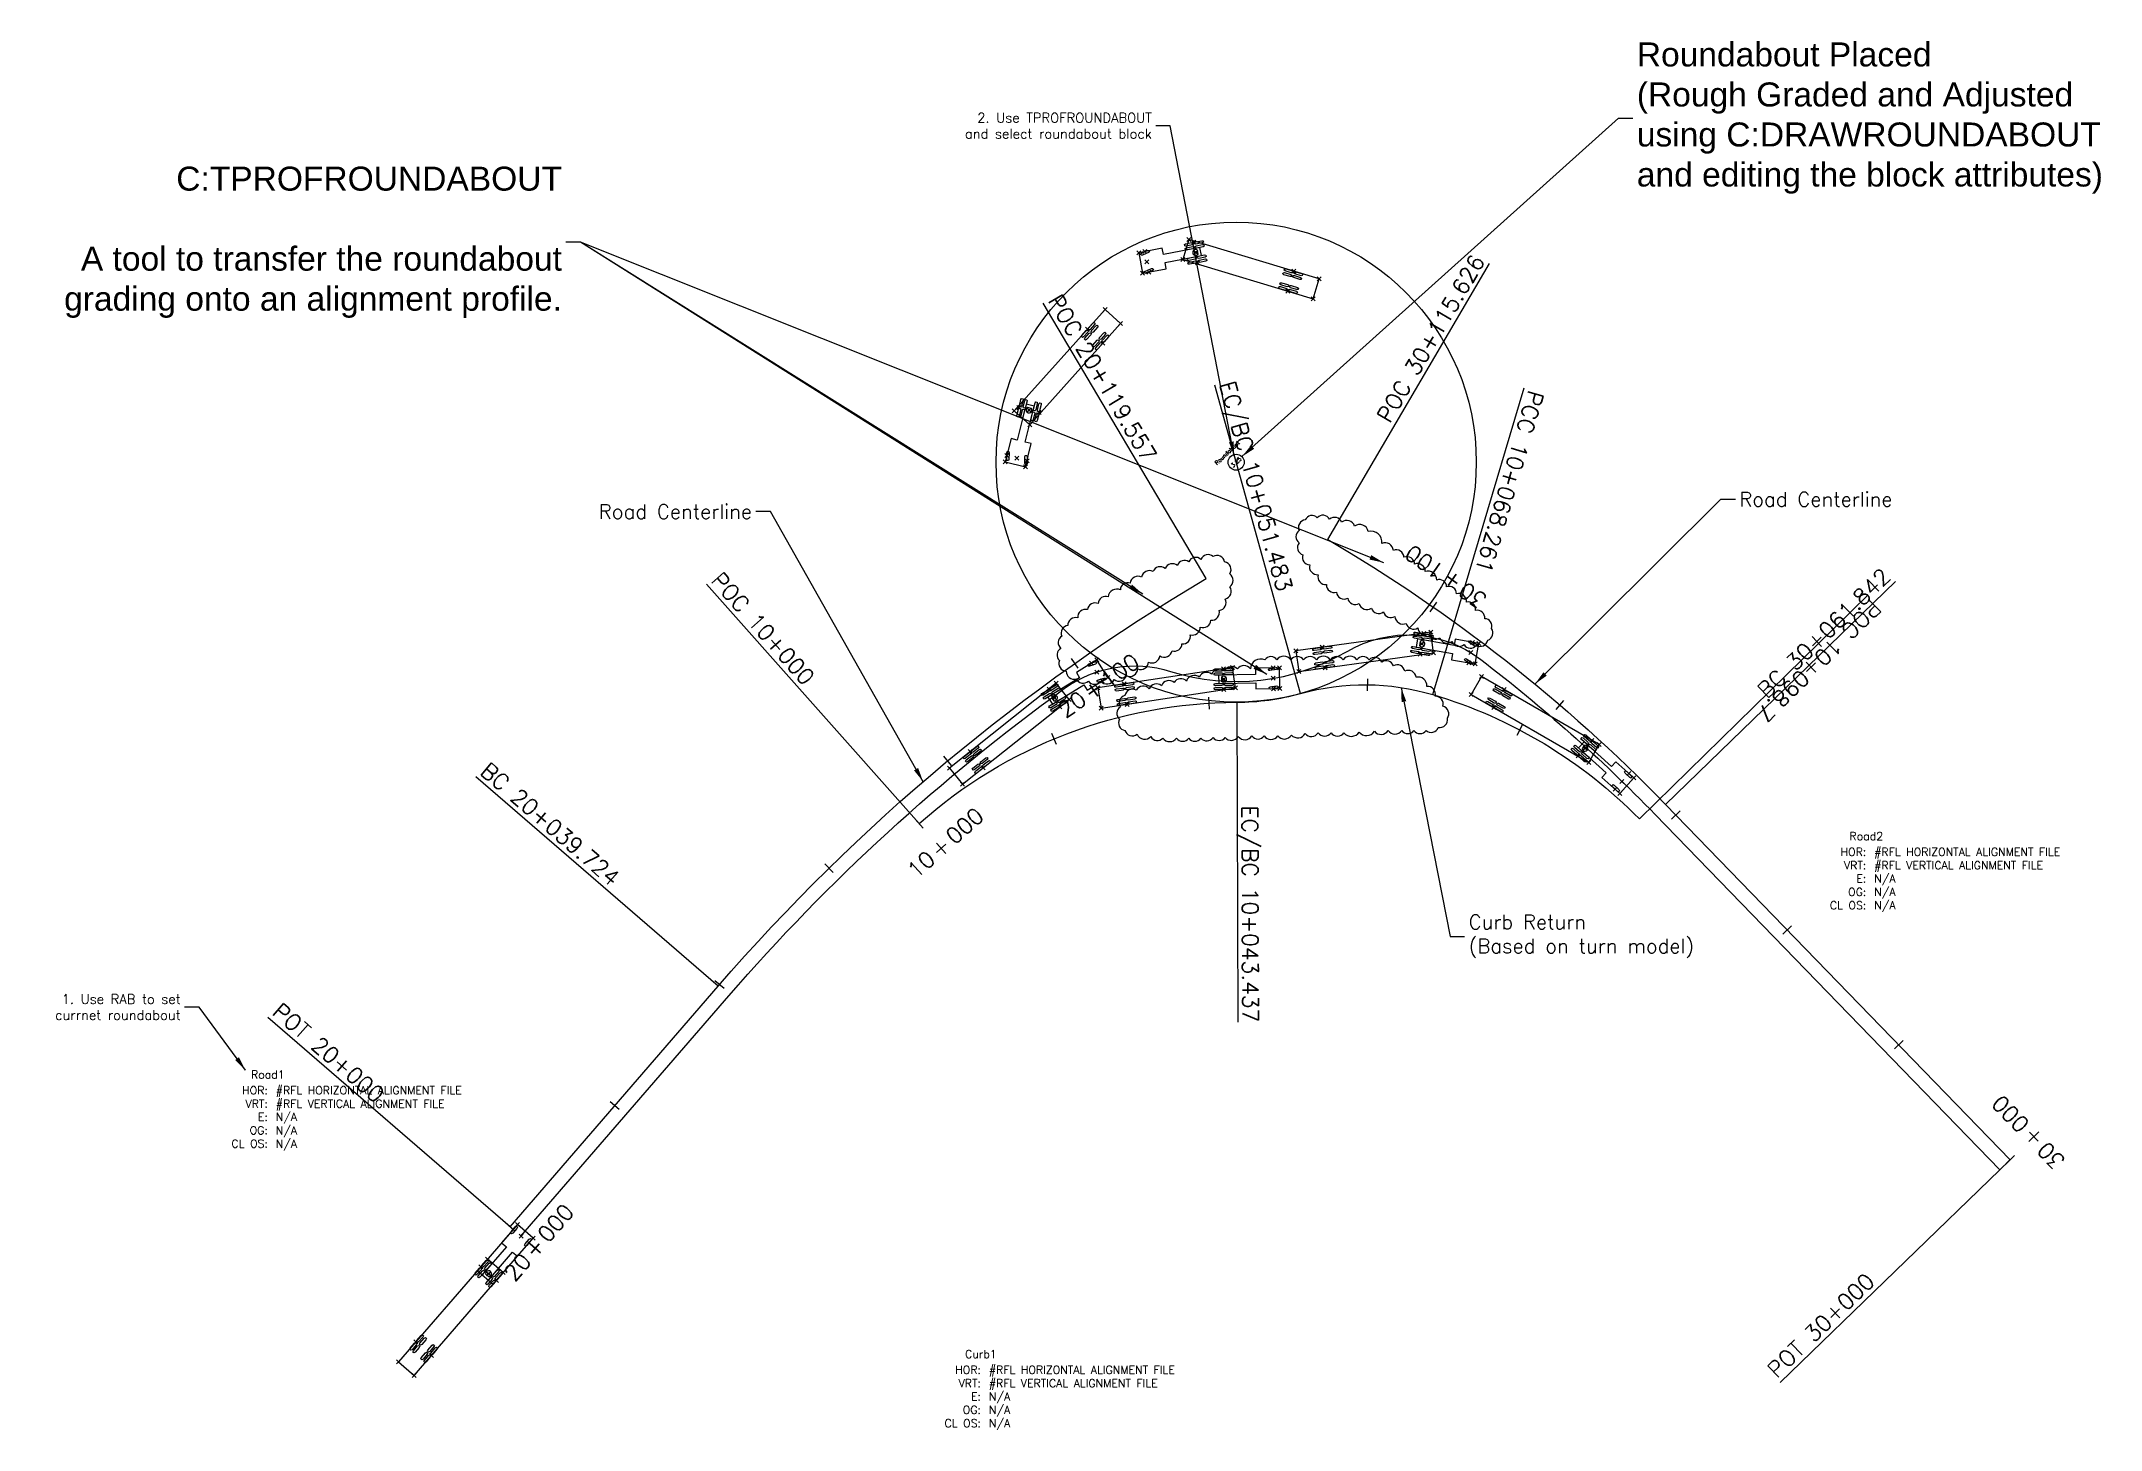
# Model space of a CAD drawing. Header units: metres. Extents: x 271 to 1209, y 128 to 817.
# Drawn here: x 276.5 to 533.8, y 128 to 301.5 of the extents above; entities that cross this region are included whole.
import ezdxf
from ezdxf.enums import TextEntityAlignment as Align

# ---------------------------------------------------------------- set-up
doc = ezdxf.new("R2010")
doc.units = ezdxf.units.M
doc.header["$PDMODE"] = 3
doc.header["$PDSIZE"] = 0.25
doc.layers.get('0').update_dxf_attribs({"linetype": 'CONTINUOUS'})
doc.layers.get('Defpoints').update_dxf_attribs({"linetype": 'CONTINUOUS'})
for name, color, linetype in [('Align', 3, 'CONTINUOUS'), ('Align-LBL', 7, 'CONTINUOUS'), ('G-ANNO', 1, 'CONTINUOUS')]:
    doc.layers.add(name, color=color, linetype=linetype)
doc.styles.add('Existing 01.8 Anno', font='ROMANS.shx', dxfattribs={"height": 1.8})
doc.styles.get("Standard").update_dxf_attribs({"font": 'romans.shx'})
doc.dimstyles.new('Existing 1.8 Anno', dxfattribs={"dimtxt": 1.8, "dimasz": 1.8, "dimexe": 0.1, "dimexo": 0.1, "dimgap": 0.5, "dimtad": 0, "dimtih": 1, "dimtoh": 1, "dimdec": 3, "dimzin": 0, "dimdsep": 46, "dimtxsty": 'Existing 01.8 Anno', "dimcen": 0.1, "dimclrd": 256, "dimclre": 256, "dimclrt": 256, "dimaunit": 1, "dimadec": 4, "dimazin": 0, "dimtfac": 1, "dimtdec": 3, "dimtofl": 0, "dimtmove": 0, "dimatfit": 3, "dimfxl": 1, "dimtfillclr": 256, "dimtolj": 1, "dimtzin": 0, "dimlwd": -1, "dimlwe": -1, "dimarcsym": 0})

# ---------------------------------------------------------------- blocks, each defined once
blk = doc.blocks.new('ROUNDABOUT')
at = {"flags": 128}
blk.add_lwpolyline([(1, 0, 0, 0, 0), (2, 0, 1, 0, 0), (3, 0, 0, 0, 0)], format="xyseb", dxfattribs=at)
blk.add_circle((0, 0), 1)
for tag, p in [('SLOPE', (0, 0)), ('NAME', (0, 1.62))]:
    blk.add_attdef(tag, text='', height=0.5).set_placement(p, align=Align.MIDDLE)
at = {"flags": 1}
for tag, p in [('INNERGRADE', (0, -2.43)), ('GRADE', (0, -1.62)), ('ELEV', (0, -0.81)), ('CENTERGRADE', (0, -3.24)), ('ROUT', (0, -4.05)), ('RIN', (0, -4.86)), ('RCENTER', (0, -5.67)), ('CUT', (0, -7.29)), ('FILL', (0, -6.48)), ('CUTDITCHSLOPE', (0, -8.1)), ('CUTDITCHDEPTH', (0, -8.9)), ('CUTDITCHWIDTH', (0, -9.71))]:
    blk.add_attdef(tag, text='', height=0.5, dxfattribs=at).set_placement(p, align=Align.MIDDLE)
blk = doc.blocks.new('WheelLeftM1')
at = {"color": 7, "linetype": 'Continuous', "ltscale": 1.524, "flags": 128}
blk.add_lwpolyline([(-0.56, -0.23), (-0.56, -0.05), (-0.4, 0), (0.4, 0), (0.56, -0.05), (0.56, -0.23), (0.4, -0.28), (-0.4, -0.28)], close=True, dxfattribs=at)
blk = doc.blocks.new('WheelRightM1')
at = {"color": 7, "linetype": 'Continuous', "ltscale": 1.524, "flags": 128}
blk.add_lwpolyline([(-0.56, 0.05), (-0.56, 0.23), (-0.4, 0.28), (0.4, 0.28), (0.56, 0.23), (0.56, 0.05), (0.4, 0), (-0.4, 0)], close=True, dxfattribs=at)
blk = doc.blocks.new('*U276')
at = {"color": 7, "linetype": 'Continuous', "ltscale": 1.524}
blk.add_line((7.26, -0.26), (7.26, 0.26), dxfattribs=at)
blk.add_lwpolyline([(0, -1.3), (3, -1.3), (3, -0.52), (7.63, -0.52), (7.63, 0.52), (3, 0.52), (3, 1.3), (0, 1.3), (0, -1.3), (0, -1.3)], close=True, dxfattribs=at)
at = {"color": 7, "linetype": 'Continuous', "ltscale": 1.524, "flags": 128}
for points in [[(5.81, 1.07), (5.81, 1.25), (5.96, 1.3), (6.77, 1.3), (6.92, 1.25), (6.92, 1.07), (6.77, 1.02), (5.96, 1.02)], [(5.81, 0.57), (5.81, 0.74), (5.96, 0.8), (6.77, 0.8), (6.92, 0.74), (6.92, 0.57), (6.77, 0.52), (5.96, 0.52)], [(7.08, 1.07), (7.08, 1.25), (7.23, 1.3), (8.04, 1.3), (8.19, 1.25), (8.19, 1.07), (8.04, 1.02), (7.23, 1.02)], [(7.08, 0.57), (7.08, 0.74), (7.23, 0.8), (8.04, 0.8), (8.19, 0.74), (8.19, 0.57), (8.04, 0.52), (7.23, 0.52)], [(5.81, -0.74), (5.81, -0.57), (5.96, -0.52), (6.77, -0.52), (6.92, -0.57), (6.92, -0.74), (6.77, -0.8), (5.96, -0.8)], [(5.81, -1.25), (5.81, -1.07), (5.96, -1.02), (6.77, -1.02), (6.92, -1.07), (6.92, -1.25), (6.77, -1.3), (5.96, -1.3)], [(7.08, -0.74), (7.08, -0.57), (7.23, -0.52), (8.04, -0.52), (8.19, -0.57), (8.19, -0.74), (8.04, -0.8), (7.23, -0.8)], [(7.08, -1.25), (7.08, -1.07), (7.23, -1.02), (8.04, -1.02), (8.19, -1.07), (8.19, -1.25), (8.04, -1.3), (7.23, -1.3)]]:
    blk.add_lwpolyline(points, close=True, dxfattribs=at)
at = {"color": 7, "linetype": 'Continuous', "ltscale": 1.524}
blk.add_arc((7, 0), 0.371, 45, 315, dxfattribs=at)
for p in [(0, 1.3), (0.8, 1.3), (0.8, 0), (7, 1.3), (7, 0), (0, -1.3), (0.8, -1.3), (7, -1.3)]:
    blk.add_point(p)
for name, p, rotation in [('WheelRightM1', (0.8, 1.02), 12.62237259905827), ('WheelLeftM1', (0.8, -1.02), 13.59106837036478)]:
    blk.add_blockref(name, p, dxfattribs=dict(rotation=rotation))
blk = doc.blocks.new('*U277')
at = {"color": 7, "linetype": 'Continuous', "ltscale": 1.524}
blk.add_lwpolyline([(0, -1.3), (17, -1.3), (17, 1.3), (0, 1.3), (0, -1.3), (0, -1.3)], close=True, dxfattribs=at)
at = {"color": 7, "linetype": 'Continuous', "ltscale": 1.524, "flags": 128}
for points in [[(12.51, 1.07), (12.51, 1.25), (12.66, 1.3), (13.47, 1.3), (13.62, 1.25), (13.62, 1.07), (13.47, 1.02), (12.66, 1.02)], [(12.51, 0.57), (12.51, 0.74), (12.66, 0.8), (13.47, 0.8), (13.62, 0.74), (13.62, 0.57), (13.47, 0.52), (12.66, 0.52)], [(13.78, 1.07), (13.78, 1.25), (13.93, 1.3), (14.74, 1.3), (14.89, 1.25), (14.89, 1.07), (14.74, 1.02), (13.93, 1.02)], [(13.78, 0.57), (13.78, 0.74), (13.93, 0.8), (14.74, 0.8), (14.89, 0.74), (14.89, 0.57), (14.74, 0.52), (13.93, 0.52)], [(12.51, -0.74), (12.51, -0.57), (12.66, -0.52), (13.47, -0.52), (13.62, -0.57), (13.62, -0.74), (13.47, -0.8), (12.66, -0.8)], [(12.51, -1.25), (12.51, -1.07), (12.66, -1.02), (13.47, -1.02), (13.62, -1.07), (13.62, -1.25), (13.47, -1.3), (12.66, -1.3)], [(13.78, -0.74), (13.78, -0.57), (13.93, -0.52), (14.74, -0.52), (14.89, -0.57), (14.89, -0.74), (14.74, -0.8), (13.93, -0.8)], [(13.78, -1.25), (13.78, -1.07), (13.93, -1.02), (14.74, -1.02), (14.89, -1.07), (14.89, -1.25), (14.74, -1.3), (13.93, -1.3)]]:
    blk.add_lwpolyline(points, close=True, dxfattribs=at)
at = {"color": 7, "linetype": 'Continuous', "ltscale": 1.524}
blk.add_circle((1.3, 0), 0.104, dxfattribs=at)
for p in [(0, 1.3), (1.3, 0), (13.7, 1.3), (17, 1.3), (0, -1.3), (13.7, -1.3), (17, -1.3)]:
    blk.add_point(p)
blk = doc.blocks.new('*U278')
at = {"color": 7, "linetype": 'Continuous', "ltscale": 1.524}
blk.add_line((7.26, -0.26), (7.26, 0.26), dxfattribs=at)
blk.add_lwpolyline([(0, -1.3), (3, -1.3), (3, -0.52), (7.63, -0.52), (7.63, 0.52), (3, 0.52), (3, 1.3), (0, 1.3), (0, -1.3), (0, -1.3)], close=True, dxfattribs=at)
at = {"color": 7, "linetype": 'Continuous', "ltscale": 1.524, "flags": 128}
for points in [[(5.81, 1.07), (5.81, 1.25), (5.96, 1.3), (6.77, 1.3), (6.92, 1.25), (6.92, 1.07), (6.77, 1.02), (5.96, 1.02)], [(5.81, 0.57), (5.81, 0.74), (5.96, 0.8), (6.77, 0.8), (6.92, 0.74), (6.92, 0.57), (6.77, 0.52), (5.96, 0.52)], [(7.08, 1.07), (7.08, 1.25), (7.23, 1.3), (8.04, 1.3), (8.19, 1.25), (8.19, 1.07), (8.04, 1.02), (7.23, 1.02)], [(7.08, 0.57), (7.08, 0.74), (7.23, 0.8), (8.04, 0.8), (8.19, 0.74), (8.19, 0.57), (8.04, 0.52), (7.23, 0.52)], [(5.81, -0.74), (5.81, -0.57), (5.96, -0.52), (6.77, -0.52), (6.92, -0.57), (6.92, -0.74), (6.77, -0.8), (5.96, -0.8)], [(5.81, -1.25), (5.81, -1.07), (5.96, -1.02), (6.77, -1.02), (6.92, -1.07), (6.92, -1.25), (6.77, -1.3), (5.96, -1.3)], [(7.08, -0.74), (7.08, -0.57), (7.23, -0.52), (8.04, -0.52), (8.19, -0.57), (8.19, -0.74), (8.04, -0.8), (7.23, -0.8)], [(7.08, -1.25), (7.08, -1.07), (7.23, -1.02), (8.04, -1.02), (8.19, -1.07), (8.19, -1.25), (8.04, -1.3), (7.23, -1.3)]]:
    blk.add_lwpolyline(points, close=True, dxfattribs=at)
at = {"color": 7, "linetype": 'Continuous', "ltscale": 1.524}
blk.add_arc((7, 0), 0.371, 45, 315, dxfattribs=at)
for p in [(0, 1.3), (0.8, 1.3), (0.8, 0), (7, 1.3), (7, 0), (0, -1.3), (0.8, -1.3), (7, -1.3)]:
    blk.add_point(p)
for name, p, rotation in [('WheelRightM1', (0.8, 1.02), 12.62237261614813), ('WheelLeftM1', (0.8, -1.02), 13.59106839012719)]:
    blk.add_blockref(name, p, dxfattribs=dict(rotation=rotation))
blk = doc.blocks.new('*U279')
at = {"color": 7, "linetype": 'Continuous', "ltscale": 1.524}
blk.add_lwpolyline([(0, -1.3), (17, -1.3), (17, 1.3), (0, 1.3), (0, -1.3), (0, -1.3)], close=True, dxfattribs=at)
at = {"color": 7, "linetype": 'Continuous', "ltscale": 1.524, "flags": 128}
for points in [[(12.51, 1.07), (12.51, 1.25), (12.66, 1.3), (13.47, 1.3), (13.62, 1.25), (13.62, 1.07), (13.47, 1.02), (12.66, 1.02)], [(12.51, 0.57), (12.51, 0.74), (12.66, 0.8), (13.47, 0.8), (13.62, 0.74), (13.62, 0.57), (13.47, 0.52), (12.66, 0.52)], [(13.78, 1.07), (13.78, 1.25), (13.93, 1.3), (14.74, 1.3), (14.89, 1.25), (14.89, 1.07), (14.74, 1.02), (13.93, 1.02)], [(13.78, 0.57), (13.78, 0.74), (13.93, 0.8), (14.74, 0.8), (14.89, 0.74), (14.89, 0.57), (14.74, 0.52), (13.93, 0.52)], [(12.51, -0.74), (12.51, -0.57), (12.66, -0.52), (13.47, -0.52), (13.62, -0.57), (13.62, -0.74), (13.47, -0.8), (12.66, -0.8)], [(12.51, -1.25), (12.51, -1.07), (12.66, -1.02), (13.47, -1.02), (13.62, -1.07), (13.62, -1.25), (13.47, -1.3), (12.66, -1.3)], [(13.78, -0.74), (13.78, -0.57), (13.93, -0.52), (14.74, -0.52), (14.89, -0.57), (14.89, -0.74), (14.74, -0.8), (13.93, -0.8)], [(13.78, -1.25), (13.78, -1.07), (13.93, -1.02), (14.74, -1.02), (14.89, -1.07), (14.89, -1.25), (14.74, -1.3), (13.93, -1.3)]]:
    blk.add_lwpolyline(points, close=True, dxfattribs=at)
at = {"color": 7, "linetype": 'Continuous', "ltscale": 1.524}
blk.add_circle((1.3, 0), 0.104, dxfattribs=at)
for p in [(0, 1.3), (1.3, 0), (13.7, 1.3), (17, 1.3), (0, -1.3), (13.7, -1.3), (17, -1.3)]:
    blk.add_point(p)
blk = doc.blocks.new('TAC-2017-WB-20-TRUCK')
at = {"color": 7, "linetype": 'Continuous', "ltscale": 1.524}
blk.add_line((7.26, -0.26), (7.26, 0.26), dxfattribs=at)
blk.add_lwpolyline([(0, -1.3), (3, -1.3), (3, -0.52), (7.63, -0.52), (7.63, 0.52), (3, 0.52), (3, 1.3), (0, 1.3), (0, -1.3), (0, -1.3)], close=True, dxfattribs=at)
at = {"color": 7, "linetype": 'Continuous', "ltscale": 1.524, "flags": 128}
for points in [[(5.81, 1.07), (5.81, 1.25), (5.96, 1.3), (6.77, 1.3), (6.92, 1.25), (6.92, 1.07), (6.77, 1.02), (5.96, 1.02)], [(5.81, 0.57), (5.81, 0.74), (5.96, 0.8), (6.77, 0.8), (6.92, 0.74), (6.92, 0.57), (6.77, 0.52), (5.96, 0.52)], [(7.08, 1.07), (7.08, 1.25), (7.23, 1.3), (8.04, 1.3), (8.19, 1.25), (8.19, 1.07), (8.04, 1.02), (7.23, 1.02)], [(7.08, 0.57), (7.08, 0.74), (7.23, 0.8), (8.04, 0.8), (8.19, 0.74), (8.19, 0.57), (8.04, 0.52), (7.23, 0.52)], [(5.81, -0.74), (5.81, -0.57), (5.96, -0.52), (6.77, -0.52), (6.92, -0.57), (6.92, -0.74), (6.77, -0.8), (5.96, -0.8)], [(5.81, -1.25), (5.81, -1.07), (5.96, -1.02), (6.77, -1.02), (6.92, -1.07), (6.92, -1.25), (6.77, -1.3), (5.96, -1.3)], [(7.08, -0.74), (7.08, -0.57), (7.23, -0.52), (8.04, -0.52), (8.19, -0.57), (8.19, -0.74), (8.04, -0.8), (7.23, -0.8)], [(7.08, -1.25), (7.08, -1.07), (7.23, -1.02), (8.04, -1.02), (8.19, -1.07), (8.19, -1.25), (8.04, -1.3), (7.23, -1.3)]]:
    blk.add_lwpolyline(points, close=True, dxfattribs=at)
at = {"color": 7, "linetype": 'Continuous', "ltscale": 1.524}
blk.add_arc((7, 0), 0.371, 45, 315, dxfattribs=at)
for p in [(0, 1.3), (0.8, 1.3), (0.8, 0), (7, 1.3), (7, 0), (0, -1.3), (0.8, -1.3), (7, -1.3)]:
    blk.add_point(p)
at = {"layer": 'Defpoints'}
blk.add_lwpolyline([(0, -1.3), (7.63, -1.3), (7.63, 1.3), (0, 1.3)], close=True, dxfattribs=at)
for name, p in [('WheelRightM1', (0.8, 1.02)), ('WheelLeftM1', (0.8, -1.02))]:
    blk.add_blockref(name, p)
at = {"flags": 9}
for tag, p in [('D0', (0.1, 0.57)), ('DG', (0.1, 0.23)), ('D', (0.1, -0.1)), ('DH', (0.1, -0.43)), ('L', (0.1, -0.77))]:
    blk.add_attdef(tag, p, '', height=0.2, dxfattribs=at)
blk = doc.blocks.new('TAC-2017-WB-20-TRAILER')
at = {"color": 7, "linetype": 'Continuous', "ltscale": 1.524}
blk.add_lwpolyline([(0, -1.3), (17, -1.3), (17, 1.3), (0, 1.3), (0, -1.3), (0, -1.3)], close=True, dxfattribs=at)
at = {"color": 7, "linetype": 'Continuous', "ltscale": 1.524, "flags": 128}
for points in [[(12.51, 1.07), (12.51, 1.25), (12.66, 1.3), (13.47, 1.3), (13.62, 1.25), (13.62, 1.07), (13.47, 1.02), (12.66, 1.02)], [(12.51, 0.57), (12.51, 0.74), (12.66, 0.8), (13.47, 0.8), (13.62, 0.74), (13.62, 0.57), (13.47, 0.52), (12.66, 0.52)], [(13.78, 1.07), (13.78, 1.25), (13.93, 1.3), (14.74, 1.3), (14.89, 1.25), (14.89, 1.07), (14.74, 1.02), (13.93, 1.02)], [(13.78, 0.57), (13.78, 0.74), (13.93, 0.8), (14.74, 0.8), (14.89, 0.74), (14.89, 0.57), (14.74, 0.52), (13.93, 0.52)], [(12.51, -0.74), (12.51, -0.57), (12.66, -0.52), (13.47, -0.52), (13.62, -0.57), (13.62, -0.74), (13.47, -0.8), (12.66, -0.8)], [(12.51, -1.25), (12.51, -1.07), (12.66, -1.02), (13.47, -1.02), (13.62, -1.07), (13.62, -1.25), (13.47, -1.3), (12.66, -1.3)], [(13.78, -0.74), (13.78, -0.57), (13.93, -0.52), (14.74, -0.52), (14.89, -0.57), (14.89, -0.74), (14.74, -0.8), (13.93, -0.8)], [(13.78, -1.25), (13.78, -1.07), (13.93, -1.02), (14.74, -1.02), (14.89, -1.07), (14.89, -1.25), (14.74, -1.3), (13.93, -1.3)]]:
    blk.add_lwpolyline(points, close=True, dxfattribs=at)
at = {"color": 7, "linetype": 'Continuous', "ltscale": 1.524}
blk.add_circle((1.3, 0), 0.104, dxfattribs=at)
for p in [(0, 1.3), (1.3, 0), (13.7, 1.3), (17, 1.3), (0, -1.3), (13.7, -1.3), (17, -1.3)]:
    blk.add_point(p)
at = {"layer": 'Defpoints'}
blk.add_lwpolyline([(0, -1.3), (17, -1.3), (17, 1.3), (0, 1.3)], close=True, dxfattribs=at)
at = {"flags": 9}
for tag, p in [('D0', (0.6, 0.57)), ('DG', (0.6, 0.23)), ('D', (0.6, -0.1)), ('DH', (0.6, -0.43)), ('L', (0.6, -0.77))]:
    blk.add_attdef(tag, p, '', height=0.2, dxfattribs=at)
blk = doc.blocks.new('*U287')
at = {"color": 7, "linetype": 'Continuous', "ltscale": 1.524}
blk.add_line((7.26, -0.26), (7.26, 0.26), dxfattribs=at)
blk.add_lwpolyline([(0, -1.3), (3, -1.3), (3, -0.52), (7.63, -0.52), (7.63, 0.52), (3, 0.52), (3, 1.3), (0, 1.3), (0, -1.3), (0, -1.3)], close=True, dxfattribs=at)
at = {"color": 7, "linetype": 'Continuous', "ltscale": 1.524, "flags": 128}
for points in [[(5.81, 1.07), (5.81, 1.25), (5.96, 1.3), (6.77, 1.3), (6.92, 1.25), (6.92, 1.07), (6.77, 1.02), (5.96, 1.02)], [(5.81, 0.57), (5.81, 0.74), (5.96, 0.8), (6.77, 0.8), (6.92, 0.74), (6.92, 0.57), (6.77, 0.52), (5.96, 0.52)], [(7.08, 1.07), (7.08, 1.25), (7.23, 1.3), (8.04, 1.3), (8.19, 1.25), (8.19, 1.07), (8.04, 1.02), (7.23, 1.02)], [(7.08, 0.57), (7.08, 0.74), (7.23, 0.8), (8.04, 0.8), (8.19, 0.74), (8.19, 0.57), (8.04, 0.52), (7.23, 0.52)], [(5.81, -0.74), (5.81, -0.57), (5.96, -0.52), (6.77, -0.52), (6.92, -0.57), (6.92, -0.74), (6.77, -0.8), (5.96, -0.8)], [(5.81, -1.25), (5.81, -1.07), (5.96, -1.02), (6.77, -1.02), (6.92, -1.07), (6.92, -1.25), (6.77, -1.3), (5.96, -1.3)], [(7.08, -0.74), (7.08, -0.57), (7.23, -0.52), (8.04, -0.52), (8.19, -0.57), (8.19, -0.74), (8.04, -0.8), (7.23, -0.8)], [(7.08, -1.25), (7.08, -1.07), (7.23, -1.02), (8.04, -1.02), (8.19, -1.07), (8.19, -1.25), (8.04, -1.3), (7.23, -1.3)]]:
    blk.add_lwpolyline(points, close=True, dxfattribs=at)
at = {"color": 7, "linetype": 'Continuous', "ltscale": 1.524}
blk.add_arc((7, 0), 0.371, 45, 315, dxfattribs=at)
for p in [(0, 1.3), (0.8, 1.3), (0.8, 0), (7, 1.3), (7, 0), (0, -1.3), (0.8, -1.3), (7, -1.3)]:
    blk.add_point(p)
for name, p, rotation in [('WheelRightM1', (0.8, 1.02), 346.4062696542142), ('WheelLeftM1', (0.8, -1.02), 347.375325445043)]:
    blk.add_blockref(name, p, dxfattribs=dict(rotation=rotation))
blk = doc.blocks.new('*U288')
at = {"color": 7, "linetype": 'Continuous', "ltscale": 1.524}
blk.add_lwpolyline([(0, -1.3), (17, -1.3), (17, 1.3), (0, 1.3), (0, -1.3), (0, -1.3)], close=True, dxfattribs=at)
at = {"color": 7, "linetype": 'Continuous', "ltscale": 1.524, "flags": 128}
for points in [[(12.51, 1.07), (12.51, 1.25), (12.66, 1.3), (13.47, 1.3), (13.62, 1.25), (13.62, 1.07), (13.47, 1.02), (12.66, 1.02)], [(12.51, 0.57), (12.51, 0.74), (12.66, 0.8), (13.47, 0.8), (13.62, 0.74), (13.62, 0.57), (13.47, 0.52), (12.66, 0.52)], [(13.78, 1.07), (13.78, 1.25), (13.93, 1.3), (14.74, 1.3), (14.89, 1.25), (14.89, 1.07), (14.74, 1.02), (13.93, 1.02)], [(13.78, 0.57), (13.78, 0.74), (13.93, 0.8), (14.74, 0.8), (14.89, 0.74), (14.89, 0.57), (14.74, 0.52), (13.93, 0.52)], [(12.51, -0.74), (12.51, -0.57), (12.66, -0.52), (13.47, -0.52), (13.62, -0.57), (13.62, -0.74), (13.47, -0.8), (12.66, -0.8)], [(12.51, -1.25), (12.51, -1.07), (12.66, -1.02), (13.47, -1.02), (13.62, -1.07), (13.62, -1.25), (13.47, -1.3), (12.66, -1.3)], [(13.78, -0.74), (13.78, -0.57), (13.93, -0.52), (14.74, -0.52), (14.89, -0.57), (14.89, -0.74), (14.74, -0.8), (13.93, -0.8)], [(13.78, -1.25), (13.78, -1.07), (13.93, -1.02), (14.74, -1.02), (14.89, -1.07), (14.89, -1.25), (14.74, -1.3), (13.93, -1.3)]]:
    blk.add_lwpolyline(points, close=True, dxfattribs=at)
at = {"color": 7, "linetype": 'Continuous', "ltscale": 1.524}
blk.add_circle((1.3, 0), 0.104, dxfattribs=at)
for p in [(0, 1.3), (1.3, 0), (13.7, 1.3), (17, 1.3), (0, -1.3), (13.7, -1.3), (17, -1.3)]:
    blk.add_point(p)
blk = doc.blocks.new('*U289')
at = {"color": 7, "linetype": 'Continuous', "ltscale": 1.524}
blk.add_line((7.26, -0.26), (7.26, 0.26), dxfattribs=at)
blk.add_lwpolyline([(0, -1.3), (3, -1.3), (3, -0.52), (7.63, -0.52), (7.63, 0.52), (3, 0.52), (3, 1.3), (0, 1.3), (0, -1.3), (0, -1.3)], close=True, dxfattribs=at)
at = {"color": 7, "linetype": 'Continuous', "ltscale": 1.524, "flags": 128}
for points in [[(5.81, 1.07), (5.81, 1.25), (5.96, 1.3), (6.77, 1.3), (6.92, 1.25), (6.92, 1.07), (6.77, 1.02), (5.96, 1.02)], [(5.81, 0.57), (5.81, 0.74), (5.96, 0.8), (6.77, 0.8), (6.92, 0.74), (6.92, 0.57), (6.77, 0.52), (5.96, 0.52)], [(7.08, 1.07), (7.08, 1.25), (7.23, 1.3), (8.04, 1.3), (8.19, 1.25), (8.19, 1.07), (8.04, 1.02), (7.23, 1.02)], [(7.08, 0.57), (7.08, 0.74), (7.23, 0.8), (8.04, 0.8), (8.19, 0.74), (8.19, 0.57), (8.04, 0.52), (7.23, 0.52)], [(5.81, -0.74), (5.81, -0.57), (5.96, -0.52), (6.77, -0.52), (6.92, -0.57), (6.92, -0.74), (6.77, -0.8), (5.96, -0.8)], [(5.81, -1.25), (5.81, -1.07), (5.96, -1.02), (6.77, -1.02), (6.92, -1.07), (6.92, -1.25), (6.77, -1.3), (5.96, -1.3)], [(7.08, -0.74), (7.08, -0.57), (7.23, -0.52), (8.04, -0.52), (8.19, -0.57), (8.19, -0.74), (8.04, -0.8), (7.23, -0.8)], [(7.08, -1.25), (7.08, -1.07), (7.23, -1.02), (8.04, -1.02), (8.19, -1.07), (8.19, -1.25), (8.04, -1.3), (7.23, -1.3)]]:
    blk.add_lwpolyline(points, close=True, dxfattribs=at)
at = {"color": 7, "linetype": 'Continuous', "ltscale": 1.524}
blk.add_arc((7, 0), 0.371, 45, 315, dxfattribs=at)
for p in [(0, 1.3), (0.8, 1.3), (0.8, 0), (7, 1.3), (7, 0), (0, -1.3), (0.8, -1.3), (7, -1.3)]:
    blk.add_point(p)
for name, p, rotation in [('WheelRightM1', (0.8, 1.02), 8.503844464760675), ('WheelLeftM1', (0.8, -1.02), 8.937189106125544)]:
    blk.add_blockref(name, p, dxfattribs=dict(rotation=rotation))
blk = doc.blocks.new('*U290')
at = {"color": 7, "linetype": 'Continuous', "ltscale": 1.524}
blk.add_lwpolyline([(0, -1.3), (17, -1.3), (17, 1.3), (0, 1.3), (0, -1.3), (0, -1.3)], close=True, dxfattribs=at)
at = {"color": 7, "linetype": 'Continuous', "ltscale": 1.524, "flags": 128}
for points in [[(12.51, 1.07), (12.51, 1.25), (12.66, 1.3), (13.47, 1.3), (13.62, 1.25), (13.62, 1.07), (13.47, 1.02), (12.66, 1.02)], [(12.51, 0.57), (12.51, 0.74), (12.66, 0.8), (13.47, 0.8), (13.62, 0.74), (13.62, 0.57), (13.47, 0.52), (12.66, 0.52)], [(13.78, 1.07), (13.78, 1.25), (13.93, 1.3), (14.74, 1.3), (14.89, 1.25), (14.89, 1.07), (14.74, 1.02), (13.93, 1.02)], [(13.78, 0.57), (13.78, 0.74), (13.93, 0.8), (14.74, 0.8), (14.89, 0.74), (14.89, 0.57), (14.74, 0.52), (13.93, 0.52)], [(12.51, -0.74), (12.51, -0.57), (12.66, -0.52), (13.47, -0.52), (13.62, -0.57), (13.62, -0.74), (13.47, -0.8), (12.66, -0.8)], [(12.51, -1.25), (12.51, -1.07), (12.66, -1.02), (13.47, -1.02), (13.62, -1.07), (13.62, -1.25), (13.47, -1.3), (12.66, -1.3)], [(13.78, -0.74), (13.78, -0.57), (13.93, -0.52), (14.74, -0.52), (14.89, -0.57), (14.89, -0.74), (14.74, -0.8), (13.93, -0.8)], [(13.78, -1.25), (13.78, -1.07), (13.93, -1.02), (14.74, -1.02), (14.89, -1.07), (14.89, -1.25), (14.74, -1.3), (13.93, -1.3)]]:
    blk.add_lwpolyline(points, close=True, dxfattribs=at)
at = {"color": 7, "linetype": 'Continuous', "ltscale": 1.524}
blk.add_circle((1.3, 0), 0.104, dxfattribs=at)
for p in [(0, 1.3), (1.3, 0), (13.7, 1.3), (17, 1.3), (0, -1.3), (13.7, -1.3), (17, -1.3)]:
    blk.add_point(p)
blk = doc.blocks.new('*U291')
at = {"color": 7, "linetype": 'Continuous', "ltscale": 1.524}
blk.add_line((7.26, -0.26), (7.26, 0.26), dxfattribs=at)
blk.add_lwpolyline([(0, -1.3), (3, -1.3), (3, -0.52), (7.63, -0.52), (7.63, 0.52), (3, 0.52), (3, 1.3), (0, 1.3), (0, -1.3), (0, -1.3)], close=True, dxfattribs=at)
at = {"color": 7, "linetype": 'Continuous', "ltscale": 1.524, "flags": 128}
for points in [[(5.81, 1.07), (5.81, 1.25), (5.96, 1.3), (6.77, 1.3), (6.92, 1.25), (6.92, 1.07), (6.77, 1.02), (5.96, 1.02)], [(5.81, 0.57), (5.81, 0.74), (5.96, 0.8), (6.77, 0.8), (6.92, 0.74), (6.92, 0.57), (6.77, 0.52), (5.96, 0.52)], [(7.08, 1.07), (7.08, 1.25), (7.23, 1.3), (8.04, 1.3), (8.19, 1.25), (8.19, 1.07), (8.04, 1.02), (7.23, 1.02)], [(7.08, 0.57), (7.08, 0.74), (7.23, 0.8), (8.04, 0.8), (8.19, 0.74), (8.19, 0.57), (8.04, 0.52), (7.23, 0.52)], [(5.81, -0.74), (5.81, -0.57), (5.96, -0.52), (6.77, -0.52), (6.92, -0.57), (6.92, -0.74), (6.77, -0.8), (5.96, -0.8)], [(5.81, -1.25), (5.81, -1.07), (5.96, -1.02), (6.77, -1.02), (6.92, -1.07), (6.92, -1.25), (6.77, -1.3), (5.96, -1.3)], [(7.08, -0.74), (7.08, -0.57), (7.23, -0.52), (8.04, -0.52), (8.19, -0.57), (8.19, -0.74), (8.04, -0.8), (7.23, -0.8)], [(7.08, -1.25), (7.08, -1.07), (7.23, -1.02), (8.04, -1.02), (8.19, -1.07), (8.19, -1.25), (8.04, -1.3), (7.23, -1.3)]]:
    blk.add_lwpolyline(points, close=True, dxfattribs=at)
at = {"color": 7, "linetype": 'Continuous', "ltscale": 1.524}
blk.add_arc((7, 0), 0.371, 45, 315, dxfattribs=at)
for p in [(0, 1.3), (0.8, 1.3), (0.8, 0), (7, 1.3), (7, 0), (0, -1.3), (0.8, -1.3), (7, -1.3)]:
    blk.add_point(p)
for name, p, rotation in [('WheelRightM1', (0.8, 1.02), 337.3182621596306), ('WheelLeftM1', (0.8, -1.02), 339.8274554613657)]:
    blk.add_blockref(name, p, dxfattribs=dict(rotation=rotation))
blk = doc.blocks.new('*U292')
at = {"color": 7, "linetype": 'Continuous', "ltscale": 1.524}
blk.add_lwpolyline([(0, -1.3), (17, -1.3), (17, 1.3), (0, 1.3), (0, -1.3), (0, -1.3)], close=True, dxfattribs=at)
at = {"color": 7, "linetype": 'Continuous', "ltscale": 1.524, "flags": 128}
for points in [[(12.51, 1.07), (12.51, 1.25), (12.66, 1.3), (13.47, 1.3), (13.62, 1.25), (13.62, 1.07), (13.47, 1.02), (12.66, 1.02)], [(12.51, 0.57), (12.51, 0.74), (12.66, 0.8), (13.47, 0.8), (13.62, 0.74), (13.62, 0.57), (13.47, 0.52), (12.66, 0.52)], [(13.78, 1.07), (13.78, 1.25), (13.93, 1.3), (14.74, 1.3), (14.89, 1.25), (14.89, 1.07), (14.74, 1.02), (13.93, 1.02)], [(13.78, 0.57), (13.78, 0.74), (13.93, 0.8), (14.74, 0.8), (14.89, 0.74), (14.89, 0.57), (14.74, 0.52), (13.93, 0.52)], [(12.51, -0.74), (12.51, -0.57), (12.66, -0.52), (13.47, -0.52), (13.62, -0.57), (13.62, -0.74), (13.47, -0.8), (12.66, -0.8)], [(12.51, -1.25), (12.51, -1.07), (12.66, -1.02), (13.47, -1.02), (13.62, -1.07), (13.62, -1.25), (13.47, -1.3), (12.66, -1.3)], [(13.78, -0.74), (13.78, -0.57), (13.93, -0.52), (14.74, -0.52), (14.89, -0.57), (14.89, -0.74), (14.74, -0.8), (13.93, -0.8)], [(13.78, -1.25), (13.78, -1.07), (13.93, -1.02), (14.74, -1.02), (14.89, -1.07), (14.89, -1.25), (14.74, -1.3), (13.93, -1.3)]]:
    blk.add_lwpolyline(points, close=True, dxfattribs=at)
at = {"color": 7, "linetype": 'Continuous', "ltscale": 1.524}
blk.add_circle((1.3, 0), 0.104, dxfattribs=at)
for p in [(0, 1.3), (1.3, 0), (13.7, 1.3), (17, 1.3), (0, -1.3), (13.7, -1.3), (17, -1.3)]:
    blk.add_point(p)
blk = doc.blocks.new('*U293')
at = {"color": 7, "linetype": 'Continuous', "ltscale": 1.524}
blk.add_line((7.26, -0.26), (7.26, 0.26), dxfattribs=at)
blk.add_lwpolyline([(0, -1.3), (3, -1.3), (3, -0.52), (7.63, -0.52), (7.63, 0.52), (3, 0.52), (3, 1.3), (0, 1.3), (0, -1.3), (0, -1.3)], close=True, dxfattribs=at)
at = {"color": 7, "linetype": 'Continuous', "ltscale": 1.524, "flags": 128}
for points in [[(5.81, 1.07), (5.81, 1.25), (5.96, 1.3), (6.77, 1.3), (6.92, 1.25), (6.92, 1.07), (6.77, 1.02), (5.96, 1.02)], [(5.81, 0.57), (5.81, 0.74), (5.96, 0.8), (6.77, 0.8), (6.92, 0.74), (6.92, 0.57), (6.77, 0.52), (5.96, 0.52)], [(7.08, 1.07), (7.08, 1.25), (7.23, 1.3), (8.04, 1.3), (8.19, 1.25), (8.19, 1.07), (8.04, 1.02), (7.23, 1.02)], [(7.08, 0.57), (7.08, 0.74), (7.23, 0.8), (8.04, 0.8), (8.19, 0.74), (8.19, 0.57), (8.04, 0.52), (7.23, 0.52)], [(5.81, -0.74), (5.81, -0.57), (5.96, -0.52), (6.77, -0.52), (6.92, -0.57), (6.92, -0.74), (6.77, -0.8), (5.96, -0.8)], [(5.81, -1.25), (5.81, -1.07), (5.96, -1.02), (6.77, -1.02), (6.92, -1.07), (6.92, -1.25), (6.77, -1.3), (5.96, -1.3)], [(7.08, -0.74), (7.08, -0.57), (7.23, -0.52), (8.04, -0.52), (8.19, -0.57), (8.19, -0.74), (8.04, -0.8), (7.23, -0.8)], [(7.08, -1.25), (7.08, -1.07), (7.23, -1.02), (8.04, -1.02), (8.19, -1.07), (8.19, -1.25), (8.04, -1.3), (7.23, -1.3)]]:
    blk.add_lwpolyline(points, close=True, dxfattribs=at)
at = {"color": 7, "linetype": 'Continuous', "ltscale": 1.524}
blk.add_arc((7, 0), 0.371, 45, 315, dxfattribs=at)
for p in [(0, 1.3), (0.8, 1.3), (0.8, 0), (7, 1.3), (7, 0), (0, -1.3), (0.8, -1.3), (7, -1.3)]:
    blk.add_point(p)
for name, p, rotation in [('WheelRightM1', (0.8, 1.02), 357.7005493781932), ('WheelLeftM1', (0.8, -1.02), 357.7305197134322)]:
    blk.add_blockref(name, p, dxfattribs=dict(rotation=rotation))
blk = doc.blocks.new('*U294')
at = {"color": 7, "linetype": 'Continuous', "ltscale": 1.524}
blk.add_lwpolyline([(0, -1.3), (17, -1.3), (17, 1.3), (0, 1.3), (0, -1.3), (0, -1.3)], close=True, dxfattribs=at)
at = {"color": 7, "linetype": 'Continuous', "ltscale": 1.524, "flags": 128}
for points in [[(12.51, 1.07), (12.51, 1.25), (12.66, 1.3), (13.47, 1.3), (13.62, 1.25), (13.62, 1.07), (13.47, 1.02), (12.66, 1.02)], [(12.51, 0.57), (12.51, 0.74), (12.66, 0.8), (13.47, 0.8), (13.62, 0.74), (13.62, 0.57), (13.47, 0.52), (12.66, 0.52)], [(13.78, 1.07), (13.78, 1.25), (13.93, 1.3), (14.74, 1.3), (14.89, 1.25), (14.89, 1.07), (14.74, 1.02), (13.93, 1.02)], [(13.78, 0.57), (13.78, 0.74), (13.93, 0.8), (14.74, 0.8), (14.89, 0.74), (14.89, 0.57), (14.74, 0.52), (13.93, 0.52)], [(12.51, -0.74), (12.51, -0.57), (12.66, -0.52), (13.47, -0.52), (13.62, -0.57), (13.62, -0.74), (13.47, -0.8), (12.66, -0.8)], [(12.51, -1.25), (12.51, -1.07), (12.66, -1.02), (13.47, -1.02), (13.62, -1.07), (13.62, -1.25), (13.47, -1.3), (12.66, -1.3)], [(13.78, -0.74), (13.78, -0.57), (13.93, -0.52), (14.74, -0.52), (14.89, -0.57), (14.89, -0.74), (14.74, -0.8), (13.93, -0.8)], [(13.78, -1.25), (13.78, -1.07), (13.93, -1.02), (14.74, -1.02), (14.89, -1.07), (14.89, -1.25), (14.74, -1.3), (13.93, -1.3)]]:
    blk.add_lwpolyline(points, close=True, dxfattribs=at)
at = {"color": 7, "linetype": 'Continuous', "ltscale": 1.524}
blk.add_circle((1.3, 0), 0.104, dxfattribs=at)
for p in [(0, 1.3), (1.3, 0), (13.7, 1.3), (17, 1.3), (0, -1.3), (13.7, -1.3), (17, -1.3)]:
    blk.add_point(p)
blk = doc.blocks.new('STALBL')
blk.add_text('+', height=2).set_placement((0, 0), align=Align.MIDDLE)
blk.add_attdef('STAH', text='', height=2).set_placement((-1.5, 0), align=Align.MIDDLE_RIGHT)
blk.add_attdef('STAL', text='', height=2).set_placement((1.5, 0), align=Align.MIDDLE_LEFT)
blk = doc.blocks.new('STATICK')
blk.add_line((0, -0.75), (0, 0.75))
blk = doc.blocks.new('STANODELEFT')
blk.add_line((0, 0), (0, 40))
blk.add_attdef('NODE', text='', height=2, rotation=270).set_placement((0, 40), align=Align.BOTTOM_LEFT)
blk = doc.blocks.new('STANODERIGHT')
blk.add_line((0, 0), (0, -40))
blk.add_attdef('NODE', text='', height=2, rotation=270).set_placement((0, -40), align=Align.BOTTOM_RIGHT)
blk = doc.blocks.new('RFLAlign')
for s, p in [('HOR:', (0, 0)), ('VRT:', (0, -1.67)), ('E:', (0, -3.33)), ('OG:', (0, -5)), ('CL OS:', (0, -6.67))]:
    blk.add_text(s, height=1).set_placement(p, align=Align.RIGHT)
blk.add_attdef('TITLE', text='', height=1).set_placement((0, 1.67), align=Align.BOTTOM_CENTER)
for tag, p in [('HOR', (1, 0)), ('VRT', (1, -1.67)), ('E', (1, -3.33)), ('OG', (1, -5)), ('CLOS', (1, -6.67))]:
    blk.add_attdef(tag, p, '', height=1)

msp = doc.modelspace()

# ---------------------------------------------------------------- linework, layer by layer
at = {"layer": 'Align'}
for points in [[(437.24, 239.24, -0.06784), (479.43, 206.14), (522.48, 161.75)], [(335.06, 153.37), (361.05, 183.42, -0.080982), (422.04, 234.39, -0.236649)], [(386.16, 203.76, -0.182991), (425.86, 218.92, 0.067151), (433.81, 220.01, -0.140733), (450.37, 219.87, -0.127511), (476.16, 204.33)]]:
    msp.add_lwpolyline(points, format="xyb", dxfattribs=at)
msp.add_circle((425.78, 248.92), 30, dxfattribs=at)
at = {"layer": 'Defpoints', "flags": 128}
msp.add_lwpolyline([(336.42, 152.2), (362.41, 182.24, -0.058127), (404.3, 220.62, -0.236649), (417.58, 222.77, 0.211668), (439.64, 225.28, -0.304575), (456.33, 224.26, -0.03712), (478.13, 204.89), (521.19, 160.5)], format="xyb", dxfattribs=at)
at = {"layer": 'G-ANNO', "flags": 128}
for points in [[(442.29, 240.27, 0.520567), (440.58, 240.94, 0.520567), (440.58, 240.94, 0.520567), (438.96, 241.41, 0.520567), (438.96, 241.41, 0.520567), (437.44, 241.79, 0.520567), (437.44, 241.79, 0.520567), (435.92, 241.98, 0.520567), (435.92, 241.98, 0.520567), (434.4, 241.7, 0.520567), (434.4, 241.7, 0.520567), (433.64, 240.37, 0.520567), (433.64, 240.37, 0.520567), (433.64, 238.85, 0.520567), (433.64, 238.85, 0.520567), (434.11, 237.33, 0.520567), (434.11, 237.33, 0.520567), (434.97, 236.09, 0.520567), (434.97, 236.09, 0.520567), (436.02, 234.86, 0.520567), (436.02, 234.86, 0.520567), (437.06, 233.62, 0.520567), (437.06, 233.62, 0.520567), (438.3, 232.67, 0.520567), (438.3, 232.67, 0.520567), (439.72, 231.91, 0.520567), (439.72, 231.91, 0.520567), (441.15, 231.25, 0.520567), (441.15, 231.25, 0.520567), (442.67, 230.68, 0.520567), (442.67, 230.68, 0.520567), (444.19, 230.21, 0.520567), (444.19, 230.21, 0.520567), (445.61, 229.64, 0.520567), (445.61, 229.64, 0.520567), (447.04, 228.78, 0.520567), (447.04, 228.78, 0.520567), (448.46, 228.21, 0.520567), (448.46, 228.21, 0.520567), (449.79, 227.45, 0.520567), (449.79, 227.45, 0.520567), (451.22, 226.98, 0.520567), (451.22, 226.98, 0.520567), (452.74, 226.5, 0.520567), (452.74, 226.5, 0.520567), (454.26, 226.12, 0.520567), (454.26, 226.12, 0.520567), (455.78, 226.03, 0.520567), (455.78, 226.03, 0.520567), (457.21, 226.69, 0.520567), (457.21, 226.69, 0.520567), (457.68, 228.12, 0.520567), (457.68, 228.12, 0.520567), (456.83, 229.35, 0.520567), (456.83, 229.35, 0.520567), (455.69, 230.4, 0.520567), (455.69, 230.4, 0.520567), (454.55, 231.44, 0.520567), (454.55, 231.44, 0.520567), (453.31, 232.48, 0.520567), (453.31, 232.48, 0.520567), (452.08, 233.34, 0.520567), (452.08, 233.34, 0.520567), (450.84, 234.19, 0.520567), (450.84, 234.19, 0.520567), (449.41, 235.24, 0.520567), (449.41, 235.24, 0.520567), (448.08, 236.19, 0.520567), (448.08, 236.19, 0.520567), (446.75, 237.04, 0.520567), (446.75, 237.04, 0.520567), (445.42, 237.9, 0.520567), (445.42, 237.9, 0.520567), (444, 238.75, 0.520567), (444, 238.75, 0.520567)], [(422.9, 237.14, 0.520567), (421.38, 236.76, 0.520567), (421.38, 236.76, 0.520567), (419.86, 236.47, 0.520567), (419.86, 236.47, 0.520567), (418.43, 236, 0.520567), (418.43, 236, 0.520567), (416.91, 235.62, 0.520567), (416.91, 235.62, 0.520567), (415.39, 235.24, 0.520567), (415.39, 235.24, 0.520567), (413.97, 234.57, 0.520567), (413.97, 234.57, 0.520567), (412.54, 233.81, 0.520567), (412.54, 233.81, 0.520567), (411.31, 232.96, 0.520567), (411.31, 232.96, 0.520567), (409.79, 232.1, 0.520567), (409.79, 232.1, 0.520567), (408.55, 231.25, 0.520567), (408.55, 231.25, 0.520567), (407.22, 230.49, 0.520567), (407.22, 230.49, 0.520567), (405.98, 229.45, 0.520567), (405.98, 229.45, 0.520567), (404.75, 228.5, 0.520567), (404.75, 228.5, 0.520567), (403.99, 227.17, 0.520567), (403.99, 227.17, 0.520567), (403.89, 225.65, 0.520567), (403.89, 225.65, 0.520567), (403.7, 224.13, 0.520567), (403.7, 224.13, 0.520567), (404.56, 222.8, 0.520567), (404.56, 222.8, 0.520567), (405.79, 221.85, 0.520567), (405.79, 221.85, 0.520567), (407.32, 221.56, 0.520567), (407.32, 221.56, 0.520567), (408.84, 221.56, 0.520567), (408.84, 221.56, 0.520567), (410.55, 221.75, 0.520567), (410.55, 221.75, 0.520567), (412.07, 222.23, 0.520567), (412.07, 222.23, 0.520567), (413.49, 223.08, 0.520567), (413.49, 223.08, 0.520567), (414.82, 223.94, 0.520567), (414.82, 223.94, 0.520567), (416.25, 224.7, 0.520567), (416.25, 224.7, 0.520567), (417.77, 225.36, 0.520567), (417.77, 225.36, 0.520567), (419, 226.22, 0.520567), (419, 226.22, 0.520567), (420.05, 227.36, 0.520567), (420.05, 227.36, 0.520567), (421.29, 228.31, 0.520567), (421.29, 228.31, 0.520567), (422.62, 229.16, 0.520567), (422.62, 229.16, 0.520567), (423.66, 230.4, 0.520567), (423.66, 230.4, 0.520567), (424.42, 231.82, 0.520567), (424.42, 231.82, 0.520567), (424.99, 233.34, 0.520567), (424.99, 233.34, 0.520567), (424.99, 234.95, 0.520567), (424.99, 234.95, 0.520567), (424.33, 236.47, 0.520567), (424.33, 236.47, 0.520567)], [(427.56, 223.08, 0.520567), (425.94, 223.08, 0.520567), (425.94, 223.08, 0.520567), (424.33, 222.8, 0.520567), (424.33, 222.8, 0.520567), (422.71, 222.42, 0.520567), (422.71, 222.42, 0.520567), (421.19, 222.04, 0.520567), (421.19, 222.04, 0.520567), (419.57, 221.56, 0.520567), (419.57, 221.56, 0.520567), (418.05, 221.37, 0.520567), (418.05, 221.37, 0.520567), (416.44, 220.99, 0.520567), (416.44, 220.99, 0.520567), (414.92, 220.61, 0.520567), (414.92, 220.61, 0.520567), (413.3, 220.42, 0.520567), (413.3, 220.42, 0.520567), (411.88, 219.76, 0.520567), (411.88, 219.76, 0.520567), (411.31, 218.33, 0.520567), (411.31, 218.33, 0.520567), (411.21, 216.81, 0.520567), (411.21, 216.81, 0.520567), (411.88, 215.39, 0.520567), (411.88, 215.39, 0.520567), (413.4, 214.91, 0.520567), (413.4, 214.91, 0.520567), (415.11, 214.63, 0.520567), (415.11, 214.63, 0.520567), (416.63, 214.44, 0.520567), (416.63, 214.44, 0.520567), (418.34, 214.44, 0.520567), (418.34, 214.44, 0.520567), (419.86, 214.44, 0.520567), (419.86, 214.44, 0.520567), (421.38, 214.44, 0.520567), (421.38, 214.44, 0.520567), (422.9, 214.53, 0.520567), (422.9, 214.53, 0.520567), (424.42, 214.53, 0.520567), (424.42, 214.53, 0.520567), (426.04, 214.63, 0.520567), (426.04, 214.63, 0.520567), (427.75, 214.72, 0.520567), (427.75, 214.72, 0.520567), (429.27, 214.72, 0.520567), (429.27, 214.72, 0.520567), (430.98, 214.72, 0.520567), (430.98, 214.72, 0.520567), (432.69, 214.82, 0.520567), (432.69, 214.82, 0.520567), (434.4, 215.01, 0.520567), (434.4, 215.01, 0.520567), (436.02, 215.1, 0.520567), (436.02, 215.1, 0.520567), (437.63, 215.1, 0.520567), (437.63, 215.1, 0.520567), (439.25, 215.1, 0.520567), (439.25, 215.1, 0.520567), (441.15, 215.2, 0.520567), (441.15, 215.2, 0.520567), (443.05, 215.29, 0.520567), (443.05, 215.29, 0.520567), (444.76, 215.39, 0.520567), (444.76, 215.39, 0.520567), (446.47, 215.39, 0.520567), (446.47, 215.39, 0.520567), (447.99, 215.39, 0.520567), (447.99, 215.39, 0.520567), (449.51, 215.39, 0.520567), (449.51, 215.39, 0.520567), (451.03, 215.77, 0.520567), (451.03, 215.77, 0.520567), (452.17, 216.91, 0.520567), (452.17, 216.91, 0.520567), (451.6, 218.43, 0.520567), (451.6, 218.43, 0.520567), (450.65, 219.66, 0.520567), (450.65, 219.66, 0.520567), (449.6, 220.9, 0.520567), (449.6, 220.9, 0.520567), (448.27, 222.04, 0.520567), (448.27, 222.04, 0.520567), (446.85, 222.8, 0.520567), (446.85, 222.8, 0.520567), (445.42, 223.46, 0.520567), (445.42, 223.46, 0.520567), (444, 223.94, 0.520567), (444, 223.94, 0.520567), (442.38, 224.22, 0.520567), (442.38, 224.22, 0.520567), (440.86, 224.22, 0.520567), (440.86, 224.22, 0.520567), (439.15, 224.22, 0.520567), (439.15, 224.22, 0.520567), (437.54, 224.22, 0.520567), (437.54, 224.22, 0.520567), (435.83, 224.22, 0.520567), (435.83, 224.22, 0.520567), (434.21, 224.22, 0.520567), (434.21, 224.22, 0.520567), (432.59, 224.22, 0.520567), (432.59, 224.22, 0.520567), (430.88, 224.22, 0.520567), (430.88, 224.22, 0.520567), (429.36, 224.22, 0.520567), (429.36, 224.22, 0.520567)]]:
    msp.add_lwpolyline(points, format="xyb", close=True, dxfattribs=at)

# ---------------------------------------------------------------- block references
at = {"layer": 'Align'}
for name, p, rotation in [('*U276', (413.85, 273.8), 10.9122418735413), ('*U277', (419.48, 275.5), 343.234318843554), ('*U279', (399.03, 254.46), 48.1755022038516), ('*U278', (398.19, 248.65), 75.85602984344895), ('*U292', (450.27, 226.4), 187.9535891623112), ('*U291', (455.87, 224.98), 169.7768521086101), ('*U287', (409.05, 223.11), 211.4446846190795), ('*U288', (404.09, 220.27), 218.5272238232371), ('*U290', (425.51, 221.99), 188.5984897806754), ('*U289', (431.22, 221.93), 181.0439184576191), ('*U294', (470.5, 212.53), 150.0171462331514), ('*U293', (474.58, 208.5), 138.1188636250672), ('TAC-2017-WB-20-TRUCK', (336.95, 152.8), 229.1453977278819), ('TAC-2017-WB-20-TRAILER', (333.22, 148.49), 229.1453977278819)]:
    msp.add_blockref(name, p, dxfattribs=dict(at, rotation=rotation))
at = {"layer": 'Align', "rotation": 43.60491512062943}
msp.add_blockref('ROUNDABOUT', (425.78, 248.92), dxfattribs=at).add_auto_attribs({'NAME': 'Roundabout', 'SLOPE': '3.25'})
at = {"layer": 'Align'}
for p, values in [((504.51, 199.71), {'TITLE': 'Road2', 'HOR': '#RFL HORIZONTAL ALIGNMENT FILE', 'VRT': '#RFL VERTICAL ALIGNMENT FILE', 'E': 'N/A', 'OG': 'N/A', 'CLOS': 'N/A'}), ((304.79, 169.92), {'TITLE': 'Road1', 'HOR': '#RFL HORIZONTAL ALIGNMENT FILE', 'VRT': '#RFL VERTICAL ALIGNMENT FILE', 'E': 'N/A', 'OG': 'N/A', 'CLOS': 'N/A'}), ((393.89, 134.99), {'TITLE': 'Curb1', 'HOR': '#RFL HORIZONTAL ALIGNMENT FILE', 'VRT': '#RFL VERTICAL ALIGNMENT FILE', 'E': 'N/A', 'OG': 'N/A', 'CLOS': 'N/A'})]:
    msp.add_blockref('RFLAlign', p, dxfattribs=at).add_auto_attribs(values)
at = {"layer": 'Align-LBL'}
for name, p, rotation, values in [('STANODERIGHT', (437.24, 239.24), 149.650698647173, {'NODE': 'POC 30+115.626'}), ('STANODELEFT', (422.04, 234.39), 30.62607115524418, {'NODE': 'POC 20+119.557'}), ('STANODELEFT', (433.81, 220.01), 15.5221739958001, {'NODE': 'EC/BC 10+051.483'}), ('STANODELEFT', (450.37, 219.87), 343.4790461034593, {'NODE': 'PCC 10+068.261'}), ('STALBL', (452.68, 234.1), 145.140493558739, {'STAH': '30', 'STAL': '100'}), ('STANODELEFT', (386.16, 203.76), 41.63503732761438, {'NODE': 'POC 10+000'}), ('STANODERIGHT', (479.43, 206.14), 134.1266727650381, {'NODE': 'BC 30+061.842'}), ('STANODELEFT', (476.16, 204.33), 314.4124959827066, {'NODE': 'POC 10+098.7'}), ('STALBL', (407.92, 220.5), 35.16287155329631, {'STAH': '20', 'STAL': '100'}), ('STANODERIGHT', (425.86, 218.92), 0.1554188135178425, {'NODE': 'EC/BC 10+043.437'}), ('STANODELEFT', (361.05, 183.42), 49.14539772788205, {'NODE': 'BC 20+039.724'}), ('STALBL', (388.82, 200.77), 41.63503732761438, {'STAH': '10', 'STAL': '000'}), ('STANODELEFT', (335.06, 153.37), 49.14539772788205, {'NODE': 'POT 20+000'}), ('STALBL', (525.35, 164.54), 134.1266727650381, {'STAH': '30', 'STAL': '000'}), ('STANODELEFT', (522.48, 161.75), 134.1266727650381, {'NODE': 'POT 30+000'}), ('STALBL', (338.09, 150.76), 49.14539772788205, {'STAH': '20', 'STAL': '000'})]:
    msp.add_blockref(name, p, dxfattribs=dict(at, rotation=rotation)).add_auto_attribs(values)
for p, rotation in [((450.4, 230.82), 145.1404935587417), ((405.62, 223.77), 35.16287155329368), ((442.22, 221.1), 359.2566071801106), ((422.42, 218.81), 3.437850985557915), ((466.2, 218.58), 139.3678156900573), ((403.03, 214.33), 22.53644415658679), ((461.22, 215.45), 332.2692334707612), ((389.75, 211.6), 39.80238971652881), ((386.16, 203.76), 41.63503732761438), ((480.71, 204.82), 134.1266727650381), ((374.92, 198.19), 44.44190787976314), ((494.63, 190.46), 134.1266727650381), ((361.23, 183.63), 49.08142604299548), ((508.56, 176.11), 134.1266727650381), ((348.14, 168.5), 49.14539772788205), ((522.48, 161.75), 134.1266727650381), ((335.06, 153.37), 49.14539772788205)]:
    msp.add_blockref('STATICK', p, dxfattribs=dict(at, rotation=rotation))

# ---------------------------------------------------------------- texts
at = {"layer": 'G-ANNO', "style": 'Existing 01.8 Anno'}
for s, insert, char_height, attachment_point in [('\\A1;{\\fSansSerif|b0|i0|c2|p2;Roundabout Placed\\P(Rough Graded and Adjusted\\Pusing C:DRAWROUNDABOUT\\Pand editing the block attributes)}', (475.84, 291.92), 3, 4), ('\\A1;2. Use TPROFROUNDABOUT\\Pand select roundabout block', (415.24, 290.96), 1.2, 6), ('{\\fSansSerif|b0|i0|c2|p2;C:TPROFROUNDABOUT\\P\\PA tool to transfer the roundabout\\Pgrading onto an alignment profile.}', (341.54, 276.4), 3, 6), ('\\A1;Road Centerline', (488.65, 244.29), 1.8, 4), ('\\A1;Road Centerline', (365.28, 242.75), 1.8, 6), ('\\A1;Curb Return\\P(Based on turn model)', (454.83, 189.66), 1.8, 4), ('\\A1;1. Use RAB to set\\Pcurrnet roundabout', (293.9, 180.82), 1.2, 6)]:
    msp.add_mtext(s, dxfattribs=dict(at, insert=insert, char_height=char_height, attachment_point=attachment_point))

# ---------------------------------------------------------------- leaders
at = {"layer": 'G-ANNO', "annotation_type": 0, "has_hookline": 1}
for points, hookline_direction, text_width in [([(425.52, 249.7), (417.54, 290.96), (415.74, 290.96)], 1, 26.51), ([(426.5, 249.61), (473.54, 291.92), (475.34, 291.92)], 0, 56.7), ([(414.13, 232.42), (343.84, 276.4), (342.04, 276.4)], 1, 60.59), ([(429.63, 222.39), (343.84, 276.4), (342.04, 276.4)], 1, 60.59), ([(444.22, 236.36), (343.84, 276.4), (342.04, 276.4)], 1, 60.59), ([(386.67, 208.99), (367.58, 242.75), (365.78, 242.75)], 1, 21.09), ([(463.11, 221.19), (486.35, 244.29), (488.15, 244.29)], 0, 21.09), ([(446.39, 220.76), (452.53, 189.66), (454.33, 189.66)], 0, 31.89), ([(302.01, 172.93), (296.2, 180.82), (294.4, 180.82)], 1, 17.43)]:
    msp.add_leader(points, dimstyle='Existing 1.8 Anno', override={"dimscale": 0, "dimaunit": 0}, dxfattribs=dict(at, hookline_direction=hookline_direction, text_width=text_width))

doc.saveas('drawing.dxf')
